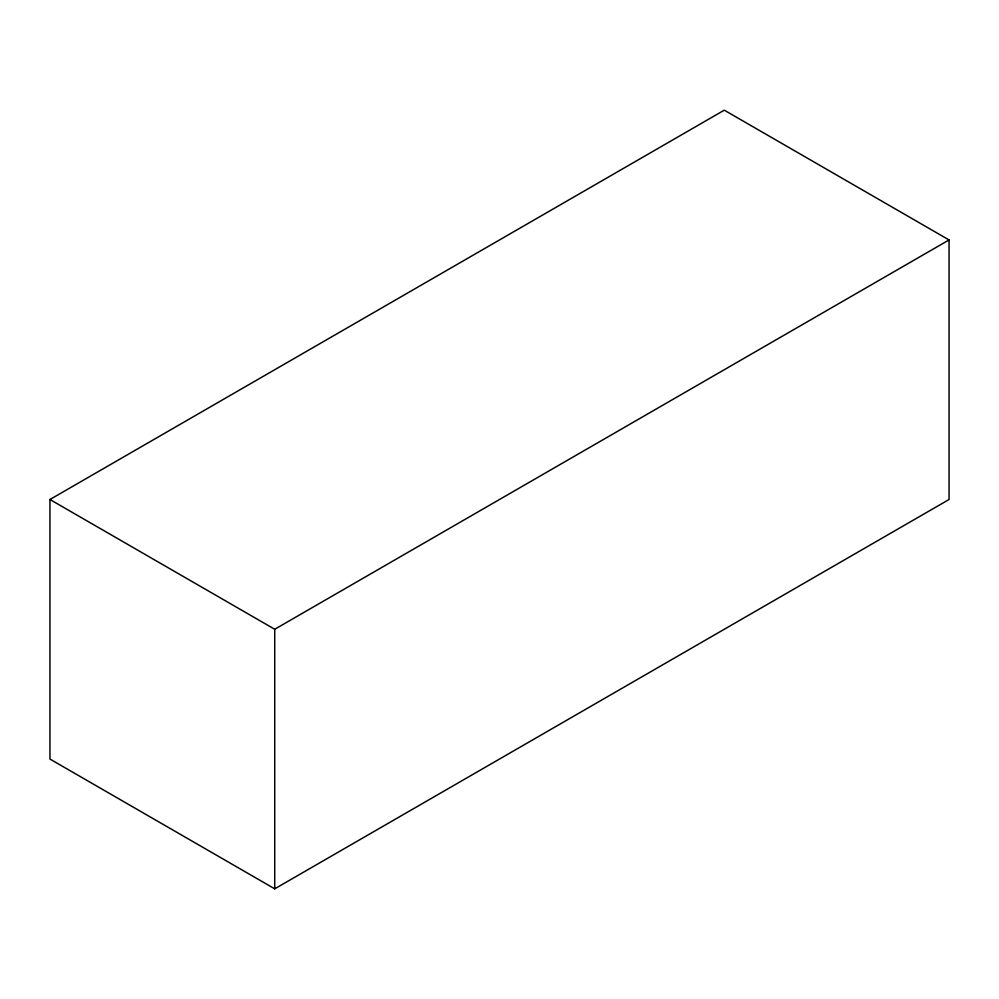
<?xml version="1.0" encoding="UTF-8"?>
<svg xmlns="http://www.w3.org/2000/svg" width="999" height="999" viewBox="0 0 999 999"><rect width="100%" height="100%" fill="white"/><g stroke="black" fill="none" stroke-linecap="round" stroke-linejoin="round"><path stroke-width="1.5" d="M49.95 499.5L724.275 110.177L949.05 239.947L949.05 499.5L274.725 888.823L49.95 759.053L49.95 499.5L274.725 629.27L949.05 239.947M274.725 629.27L274.725 888.823"/></g></svg>
